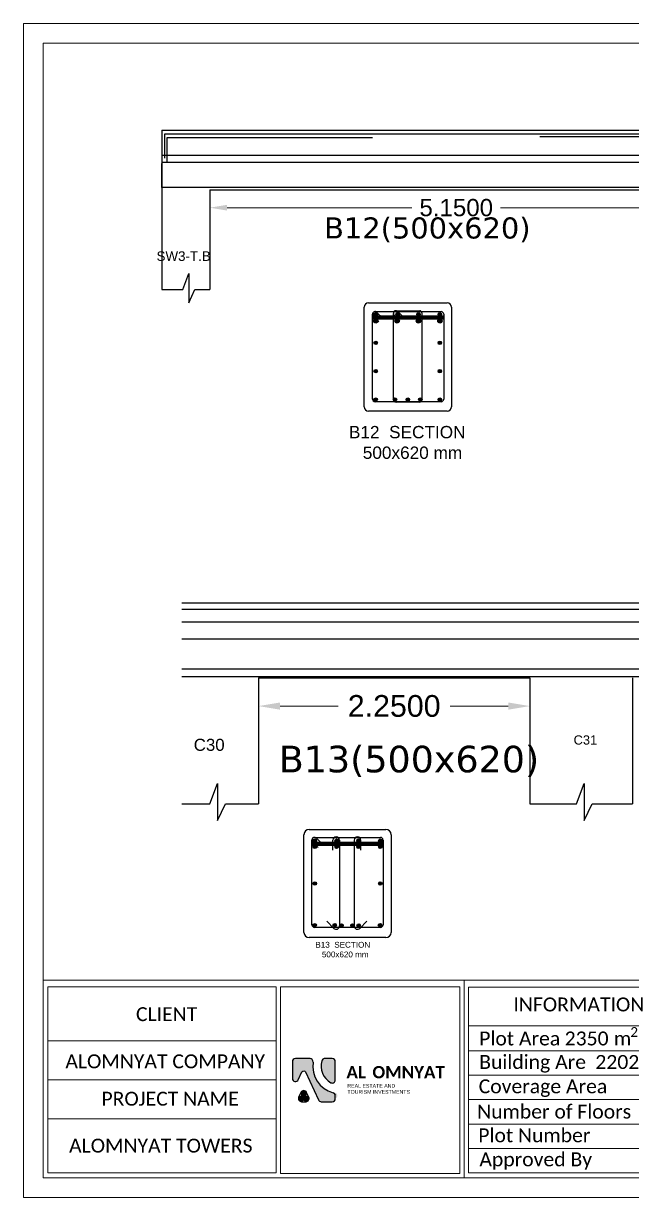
# Model space of a CAD drawing. Header units: inches. Extents: x 16 to 269, y 163 to 682.
# Drawn here: x 20.03 to 41.09, y 253.9 to 294.46 of the extents above; entities that cross this region are included whole.
import ezdxf
from ezdxf.enums import TextEntityAlignment as Align

# ---------------------------------------------------------------- set-up
doc = ezdxf.new("R2010")
doc.units = ezdxf.units.IN
doc.header["$MEASUREMENT"] = 0
for name, color, linetype in [('AutoRebar - BBS', 2, 'Continuous'), ('C', 7, 'Continuous'), ('CDEC-FRAMING-PLAN', 7, 'Continuous'), ('CDEC-TEXT-25-SCALE', 70, 'Continuous'), ('S-ADDREINF', 3, 'Continuous'), ('S-MAINBAR', 5, 'Continuous'), ('S-OUTLINE', 7, 'Continuous'), ('S-SKIN', 6, 'Continuous'), ('S-TEXT', 2, 'Continuous'), ('Text', 7, 'Continuous'), ('XREF-FRAME$0$XREF-TITLEBLOCK$0$text', 3, 'Continuous')]:
    doc.layers.add(name, color=color, linetype=linetype)
doc.layers.add('Dim', color=7, linetype='Continuous', lineweight=5)
doc.layers.add('Sheet_Borders', color=7, linetype='Continuous', lineweight=5)
doc.styles.add('Arial_1', font='arial.ttf', dxfattribs={"height": 0.45})
doc.styles.add('MtXpl_Verdana', font='verdana.ttf')
doc.styles.add('RA CALIBRI REGULAR', font='calibril.ttf')
doc.styles.get("Standard").update_dxf_attribs({"font": 'arial.ttf'})
doc.styles.add('XREF-FRAME$0$XREF-TITLEBLOCK$0$CONCEPT1', font='times.ttf')
doc.styles.add('XREF-FRAME$0$XREF-TITLEBLOCK$0$HG', font='ITALICT.shx')

# ---------------------------------------------------------------- blocks, each defined once
blk = doc.blocks.new('A$Cd8bbae89')
at = {"true_color": 0x319dd3}
h = blk.add_hatch(color=142, dxfattribs=at)
h.dxf.hatch_style = 1
h.paths.add_polyline_path([(0.94, 5.22), (0, 4.67), (0, 0), (0.94, 0.53)])
h.paths.add_polyline_path([(2.97, 3.07), (1.82, 2.35), (1.82, 1.12), (2.97, 1.74)])
h.paths.add_polyline_path([(2.98, 5.23), (1.83, 4.57), (1.82, 3.51), (2.98, 4.11)])
at = {"true_color": 0x2a3383}
h = blk.add_hatch(color=177, dxfattribs=at)
h.dxf.hatch_style = 1
h.paths.add_polyline_path([(3, 5.22), (2.98, 5.22), (2.98, 4.11), (5.04, 2.89), (5.04, 0.52), (5.98, -0.03), (5.98, 3.47)])
h.paths.add_polyline_path([(4.12, 2.41), (2.97, 3.07), (2.97, 1.74), (4.12, 1.05)])
at = {"true_color": 0x319dd3}
h = blk.add_hatch(color=142, dxfattribs=at)
h.dxf.hatch_style = 1
h.paths.add_polyline_path([(8.67, 1.14), (9.13, 1.14, 0.319925), (9.24, 1.22), (9.85, 2.99), (10.44, 1.22, 0.322497), (10.56, 1.14), (11.01, 1.14), (10.13, 3.48), (9.58, 3.48)])
h.paths.add_polyline_path([(13.58, 3.39), (13.58, 2.9), (15.61, 2.9), (15.61, 3.39)])
h.paths.add_polyline_path([(13.58, 2.51), (13.58, 2.02), (15.61, 2.02), (15.61, 2.51)])
h.paths.add_polyline_path([(15.61, 1.14), (15.61, 1.63), (13.58, 1.63), (13.58, 1.14)])
h.paths.add_polyline_path([(15.94, 3.39), (15.94, 2.9), (17.97, 2.9), (17.97, 3.39)])
h.paths.add_polyline_path([(17.97, 2.02), (17.97, 2.51), (15.94, 2.51), (15.94, 2.02)])
h.paths.add_polyline_path([(17.97, 1.14), (17.97, 1.63), (15.94, 1.63), (15.94, 1.14)])
edge = h.paths.add_edge_path()
edge.add_ellipse((19.49, 2.29), major_axis=(-1.21, 0), ratio=0.972651, start_angle=138.7624, end_angle=466.2921)
edge.add_line((19.83, 1.16), (19.73, 1.59))
edge.add_ellipse((19.5, 2.29), major_axis=(0, 0.744), ratio=0.892628, start_angle=218.0399, end_angle=560.2223, ccw=False)
edge.add_line((19.91, 1.71), (20.4, 1.51))
at = {"true_color": 0x288cbd}
h = blk.add_hatch(color=142, dxfattribs=at)
h.dxf.hatch_style = 1
h.paths.add_polyline_path([(5.98, -0.03), (5.04, 0.52), (2.96, -0.67), (0.94, 0.53), (0, 0), (2.95, -1.76), (2.95, -1.76)])
h = blk.add_hatch(color=142, dxfattribs=at)
h.dxf.hatch_style = 1
h.paths.add_polyline_path([(4.12, 1.05), (2.97, 1.74), (1.82, 1.12), (2.97, 0.39)])
at = {"true_color": 0x2a3383}
h = blk.add_hatch(color=177, dxfattribs=at)
h.dxf.hatch_style = 1
h.paths.add_polyline_path([(20.1, 0.81), (20.58, 1.24), (19.85, 1.62)])
at = {"color": 142, "true_color": 0x319dd3}
blk.add_lwpolyline([(8.67, 1.14), (9.58, 3.48), (10.13, 3.48), (11.01, 1.14), (10.56, 1.14, -0.322497), (10.44, 1.22), (9.85, 2.99), (9.24, 1.22, -0.319925), (9.13, 1.14), (8.67, 1.14)], format="xyb", dxfattribs=at)
for points in [[(13.58, 3.39), (15.61, 3.39), (15.61, 2.9), (13.58, 2.9)], [(13.58, 2.51), (15.61, 2.51), (15.61, 2.02), (13.58, 2.02)], [(15.94, 3.39), (17.97, 3.39), (17.97, 2.9), (15.94, 2.9)], [(15.94, 2.51), (17.97, 2.51), (17.97, 2.02), (15.94, 2.02)], [(13.58, 1.63), (15.61, 1.63), (15.61, 1.14), (13.58, 1.14)], [(15.94, 1.63), (17.97, 1.63), (17.97, 1.14), (15.94, 1.14)]]:
    blk.add_lwpolyline(points, close=True, dxfattribs=at)
at = {"color": 143, "true_color": 0x42aad7}
for points in [[(19.73, 1.59), (19.83, 1.16)], [(19.91, 1.71), (20.4, 1.51)]]:
    blk.add_lwpolyline(points, dxfattribs=at)
at = {"color": 177, "true_color": 0x2a3383}
blk.add_lwpolyline([(19.85, 1.62), (20.58, 1.24), (20.1, 0.81), (19.85, 1.62)], dxfattribs=at)
at = {"color": 142, "true_color": 0x319dd3}
for centre, major_axis, ratio, start_param, end_param in [((19.49, 2.29), (-1.21, 0), 0.972651, 2.421862, 8.138333), ((19.5, 2.29), (0, 0.744), 0.892628, 3.805515, 9.777723)]:
    blk.add_ellipse(centre, major_axis=major_axis, ratio=ratio, start_param=start_param, end_param=end_param, dxfattribs=at)
at = {"attachment_point": 1}
for s, width, gutter_width, insert, char_height in [('{\\fArial|b1|i0|c0|p34;\\C142;\\c13868337;B} ', 2.3485, 11.74, (6.33, 3.49), 2.3485), ('\\pxsm2;{\\fArial|b1|i0|c0|p34;\\C177;\\c8598314;G E N E R A L   C O N T R A C T I N G}', 15.8741, 2.87, (6.53, 0.54), 0.5743)]:
    blk.add_mtext_dynamic_manual_height_columns(s, width=width, gutter_width=gutter_width, heights=[0], dxfattribs=dict(at, insert=insert, char_height=char_height))
at = {"color": 143, "true_color": 0x42aad7, "insert": (11.01, 3.49), "char_height": 2.3485, "attachment_point": 1}
blk.add_mtext_dynamic_manual_height_columns('{\\fArial|b1|i0|c0|p34;\\C142;\\c13868337;R} ', width=2.3485, gutter_width=11.74, heights=[0], dxfattribs=at)
blk = doc.blocks.new('sheet')
at = {"true_color": 0x636466}
h = blk.add_hatch(color=251, dxfattribs=at)
h.dxf.hatch_style = 1
h.paths.add_polyline_path([(-385.213, 41.943), (-385.213, 42.046), (-385.483, 41.866), (-385.482, 41.763)])
h = blk.add_hatch(color=154)
h.dxf.hatch_style = 1
h.paths.add_polyline_path([(-384.709, 42.281), (-384.71, 42.383), (-384.977, 42.204), (-384.976, 42.102)])
h = blk.add_hatch(color=154)
h.dxf.hatch_style = 1
h.paths.add_polyline_path([(-384.713, 42.195), (-384.976, 42.019), (-384.967, 40.692), (-384.699, 40.518), (-384.03, 40.958), (-384.03, 41.224), (-384.696, 40.775)])
h.paths.add_polyline_path([(-384.502, 42.197), (-384.489, 41.175), (-383.827, 41.618), (-383.827, 41.756)])
h = blk.add_hatch(color=251, dxfattribs=at)
h.dxf.hatch_style = 1
h.paths.add_polyline_path([(-385.674, 41.634), (-385.675, 41.738), (-385.936, 41.563), (-385.936, 41.459)])
h.paths.add_polyline_path([(-385.673, 41.552), (-385.936, 41.376), (-385.936, 41.321), (-385.67, 41.148)])
h.paths.add_polyline_path([(-385.213, 41.86), (-385.481, 41.68), (-385.476, 41.022), (-385.211, 40.85)])
at = {"true_color": 0x293189}
h = blk.add_hatch(color=177, dxfattribs=at)
h.dxf.hatch_style = 1
h.paths.add_polyline_path([(-418.734, 40.158, 0.414214), (-418.845, 40.046), (-418.845, 39.448, 0.802913), (-418.633, 39.401), (-418.502, 39.683, -0.639253), (-418.375, 39.682), (-417.915, 38.681, 0.29294), (-417.813, 38.616), (-417.42, 38.616, 0.414214), (-417.308, 38.728, 0.553295), (-417.269, 38.913, -0.417813), (-418.106, 40.034, 0.459795), (-418.218, 40.158)])
at = {"true_color": 0x4554a5}
h = blk.add_hatch(color=175, dxfattribs=at)
h.dxf.hatch_style = 1
h.paths.add_polyline_path([(-417.472, 39.295, 0.584571), (-417.308, 39.402), (-417.308, 40.046, 0.414214), (-417.42, 40.158), (-417.702, 40.158, 0.291504), (-417.79, 40.082, 0.342448)])
at = {"true_color": 0x000000}
h = blk.add_hatch(color=18, dxfattribs=at)
h.dxf.hatch_style = 1
h.paths.add_polyline_path([(-418.439, 38.651, 1.441321), (-418.347, 38.839, 1.901432), (-418.531, 38.839, 1.434024)])
at = {"color": 177, "true_color": 0x293189}
blk.add_lwpolyline([(-418.213, 40.158), (-418.734, 40.158, 0.414214), (-418.845, 40.046), (-418.845, 39.448, 0.802913), (-418.633, 39.401), (-418.502, 39.683, -0.639253), (-418.375, 39.682), (-417.915, 38.681, 0.29294), (-417.813, 38.616), (-417.42, 38.616, 0.414214), (-417.308, 38.728), (-417.308, 38.848)], format="xyb", dxfattribs=at)
at = {"color": 175, "true_color": 0x4554a5}
blk.add_lwpolyline([(-417.308, 39.387), (-417.308, 40.046, 0.414214), (-417.42, 40.158), (-417.702, 40.158)], format="xyb", dxfattribs=at)
blk.add_lwpolyline([(-418.257, 38.775), (-418.338, 38.949, 0.63847), (-418.541, 38.949), (-418.621, 38.774, 0.547105), (-418.519, 38.616), (-418.358, 38.616, 0.548839)], format="xyb", close=True)
at = {"color": 177, "true_color": 0x293189}
for centre, radius, start, end in [((-418.215, 40.048), 0.11, 350.4257, 91.3796), ((-417.134, 39.886), 0.983, 171.6397, 255.0806), ((-417.417, 38.83), 0.111, 9.4358, 74.1171)]:
    blk.add_arc(centre, radius, start, end, dxfattribs=at)
at = {"color": 175, "true_color": 0x4554a5}
for centre, radius, start, end in [((-417.123, 39.894), 0.693, 164.6076, 239.8175), ((-417.686, 40.051), 0.108, 98.1031, 165.7009), ((-417.42, 39.394), 0.112, 242.4829, 356.2798)]:
    blk.add_arc(centre, radius, start, end, dxfattribs=at)
at = {"layer": 'CDEC-FRAMING-PLAN'}
for p, q in [((-398.989, 42.72), (-397.047, 42.721)), ((-398.989, 42.719), (-396.884, 42.72)), ((-398.989, 42.037), (-396.883, 42.038)), ((-398.989, 42.037), (-396.883, 42.038)), ((-398.988, 41.355), (-396.883, 41.356)), ((-398.988, 40.673), (-396.883, 40.674)), ((-398.987, 39.991), (-396.882, 39.992))]:
    blk.add_line(p, q, dxfattribs=at)
at = {"layer": 'Sheet_Borders', "linetype": 'Continuous', "lineweight": 0}
for p, q in [((-428.475, 35.187), (-428.475, 77.192)), ((-428.475, 77.192), (-369.075, 77.192)), ((-428.475, 35.187), (-428.475, 77.192)), ((-428.475, 77.192), (-369.075, 77.192)), ((-369.075, 77.192), (-369.075, 35.187)), ((-369.075, 77.192), (-369.075, 35.187)), ((-369.075, 77.192), (-369.075, 35.187)), ((-427.768, 35.894), (-427.768, 76.484)), ((-427.768, 76.484), (-369.782, 76.484)), ((-369.782, 76.484), (-427.768, 76.484)), ((-427.768, 76.484), (-427.768, 35.894)), ((-369.782, 76.484), (-369.782, 36.993)), ((-427.768, 42.966), (-427.768, 42.966)), ((-427.768, 42.966), (-369.782, 42.966)), ((-412.694, 42.966), (-412.694, 35.894)), ((-403.882, 42.966), (-403.882, 35.894)), ((-399.161, 42.966), (-399.161, 35.894)), ((-390.991, 42.966), (-390.991, 35.894)), ((-381.234, 42.966), (-381.234, 35.894)), ((-419.424, 42.721), (-427.606, 42.721)), ((-427.606, 36.07), (-427.606, 42.721)), ((-419.424, 36.07), (-419.424, 42.721)), ((-419.268, 42.721), (-412.85, 42.721)), ((-419.268, 36.051), (-419.268, 42.721)), ((-412.85, 42.721), (-412.85, 36.051)), ((-412.537, 42.719), (-401.369, 42.719)), ((-412.537, 36.069), (-412.537, 42.719)), ((-404.039, 42.719), (-404.039, 36.069)), ((-403.726, 42.721), (-403.726, 36.07)), ((-391.141, 42.721), (-401.369, 42.719)), ((-399.311, 36.07), (-399.311, 42.721)), ((-398.989, 36.07), (-398.989, 42.721)), ((-396.884, 42.721), (-396.884, 36.07)), ((-391.141, 36.07), (-391.141, 42.721)), ((-381.385, 42.721), (-390.819, 42.721)), ((-390.819, 36.07), (-390.819, 42.721)), ((-387.98, 42.721), (-387.98, 36.07)), ((-381.385, 36.07), (-381.385, 42.721)), ((-381.084, 38.526), (-381.084, 42.721)), ((-381.084, 42.721), (-369.948, 42.721)), ((-369.948, 42.721), (-369.948, 38.526)), ((-381.084, 41.972), (-369.948, 41.972)), ((-412.537, 41.327), (-404.039, 41.327)), ((-403.726, 41.328), (-399.311, 41.328)), ((-419.424, 40.796), (-427.606, 40.796)), ((-412.537, 40.441), (-404.039, 40.441)), ((-381.084, 39.933), (-369.948, 39.933)), ((-374.579, 38.526), (-374.579, 39.933)), ((-412.537, 39.566), (-404.039, 39.566)), ((-419.424, 39.395), (-427.606, 39.395)), ((-391.141, 39.314), (-398.989, 39.314)), ((-388.438, 39.314), (-390.819, 39.314)), ((-388.438, 39.314), (-381.385, 39.314)), ((-412.537, 38.692), (-404.039, 38.692)), ((-381.084, 38.526), (-369.948, 38.526)), ((-381.083, 38.238), (-371.864, 38.247)), ((-381.083, 38.238), (-381.081, 36.07)), ((-427.606, 38.003), (-419.424, 38.003)), ((-412.537, 37.817), (-404.039, 37.817)), ((-381.083, 37.498), (-373.3, 37.498)), ((-375.826, 37.498), (-375.826, 36.066)), ((-412.537, 36.943), (-404.039, 36.943)), ((-372.533, 35.894), (-427.768, 35.894)), ((-427.606, 36.07), (-419.424, 36.07)), ((-412.85, 36.051), (-419.268, 36.051)), ((-412.537, 36.069), (-401.369, 36.069)), ((-391.141, 36.07), (-401.369, 36.069)), ((-390.819, 36.07), (-381.407, 36.07)), ((-390.819, 36.07), (-381.385, 36.07)), ((-381.081, 36.07), (-372.48, 36.07))]:
    blk.add_line(p, q, dxfattribs=at)
blk.add_lwpolyline([(-369.075, 35.187), (-428.475, 35.187)], close=True, dxfattribs=at)
blk.add_circle((-371.261, 37.082), 1.166, dxfattribs=at)
for centre, radius, start, end in [((-371.261, 37.082), 1.312, 242.3421, 137.4242), ((-373.3, 38.955), 1.457, 270, 317.4242), ((-371.261, 37.082), 1.481, 243.9531, 356.5757), ((-372.533, 34.48), 1.414, 63.9531, 90), ((-372.479, 34.758), 1.312, 62.3421, 90.063)]:
    blk.add_arc(centre, radius, start, end, dxfattribs=at)
at = {"layer": 'XREF-FRAME$0$XREF-TITLEBLOCK$0$text', "color": 8}
for p, q in [((-396.738, 37.411), (-391.167, 37.411)), ((-396.738, 37.387), (-391.167, 37.387))]:
    blk.add_line(p, q, dxfattribs=at)
at = {"layer": 'Sheet_Borders', "xscale": 0.2089906934372016, "yscale": 0.2089906934372016, "zscale": 0.2089906934372016}
blk.add_blockref('A$Cd8bbae89', (-396.065, 40.359), dxfattribs=at)
at = {"attachment_point": 1}
for s, width, gutter_width, insert, char_height in [('{\\fTraditional Arabic|b1|i0|c0|p18;\\C156;HARMONIC}', 0.04433, 2.454, (-386.767, 40.33), 0.49089), ('{\\fCandara|b1|i0|c0|p34;\\C256;\\c0;AL} ', 0.43904, 2.195, (-416.91, 39.892), 0.43904), ('{\\fCandara|b1|i0|c0|p34;\\C256;\\c0;OMNYAT}', 2.78249, 2.195, (-415.981, 39.892), 0.43904), ('{\\fArabic Typesetting|b1|i0|c0|p66;\\C156;FOR ENGINEERING & GENERAL CONTRACTING}', 5.03257, 0.666, (-386.761, 39.747), 0.13322)]:
    blk.add_mtext_dynamic_manual_height_columns(s, width=width, gutter_width=gutter_width, heights=[0], dxfattribs=dict(at, insert=insert, char_height=char_height))
at = {"insert": (-416.876, 39.25), "char_height": 0.13365, "attachment_point": 1, "style": 'Arial_1'}
blk.add_mtext_dynamic_manual_height_columns('\\pxsm1;{\\C256;\\c0;REAL ESTATE AND}', width=2.81151, gutter_width=0.686, heights=[0.417], dxfattribs=at)
at = {"insert": (-416.875, 39.033), "char_height": 0.13365, "width": 2.81151, "attachment_point": 1, "style": 'Arial_1'}
blk.add_mtext('TOURISM INVESTMENTS', dxfattribs=at)
at = {"layer": 'Sheet_Borders', "linetype": 'Continuous', "lineweight": 0, "style": 'RA CALIBRI REGULAR'}
for s, height, p in [('ARCH.', 0.25, (-398.57, 42.189)), ('SHEET NAME', 0.3943, (-376.978, 42.165)), ('INFORMATION', 0.49749, (-410.931, 41.846)), ('NOTES', 0.4975, (-402.46, 41.833)), ('CLIENT', 0.4975, (-424.445, 41.499)), ('MECH.', 0.25, (-398.6, 41.517)), ('Main ', 0.3456, (-390.042, 40.915)), ('ELEC.', 0.25, (-398.606, 40.836)), ('Drawing', 0.25, (-398.7, 40.28)), ('  Contractor', 0.34558, (-390.766, 40.31)), ('ALOMNYAT COMPANY', 0.49749, (-426.974, 39.811)), ('Render.', 0.25, (-398.644, 39.516)), ('SCALE', 0.3943, (-378.558, 39.365)), ('DATE', 0.3943, (-372.962, 39.369)), ('Coverage Area', 0.49749, (-412.174, 38.917)), ('20/10/2026', 0.3943, (-373.812, 38.721)), ('PROJECT NAME', 0.49749, (-425.683, 38.473)), ('Main ', 0.3456, (-390.042, 37.896)), ('Civil', 0.3943, (-398.544, 37.582)), ('Plot Number', 0.49749, (-412.188, 37.165)), ('  Consulting', 0.34558, (-390.766, 37.291)), ('ALOMNYAT TOWERS', 0.49749, (-426.842, 36.795)), ('PROJECT NO.', 0.39425, (-380.868, 36.891)), ('REVISION', 0.3943, (-375.628, 36.892)), ('Approved By', 0.49749, (-412.149, 36.304)), ('K', 0.394, (-380.866, 36.273)), ('0', 0.394, (-380.499, 36.273)), ('0', 0.394, (-380.216, 36.273)), ('R00', 0.3943, (-374.982, 36.248))]:
    blk.add_text(s, height=height, dxfattribs=at).set_placement(p)
at = {"layer": 'Sheet_Borders', "style": 'RA CALIBRI REGULAR'}
for s, height, p in [('Plot Area ', 0.4975, (-412.155, 40.629)), ('2', 0.348, (-406.744, 40.936)), (' m', 0.4975, (-407.507, 40.629)), ('Building Are  ', 0.49749, (-412.155, 39.788)), ('2', 0.348, (-405.646, 40.094)), (' m', 0.4975, (-406.408, 39.788)), ('Number of Floors  ', 0.49749, (-412.228, 38.013))]:
    blk.add_text(s, height=height, dxfattribs=at).set_placement(p)
at = {"layer": 'Sheet_Borders', "color": 244, "true_color": 0x991b1e, "style": 'RA CALIBRI REGULAR'}
for s, p in [('2350', (-409.096, 40.629)), ('2202', (-407.997, 39.788)), ('27', (-406.36, 38.013))]:
    blk.add_text(s, height=0.4975, dxfattribs=at).set_placement(p)
at = {"layer": 'Text', "ltscale": 3}
blk.add_text('XX', height=0.4657, dxfattribs=at).set_placement((-378.148, 38.714))
at = {"layer": 'XREF-FRAME$0$XREF-TITLEBLOCK$0$text', "color": 2, "style": 'XREF-FRAME$0$XREF-TITLEBLOCK$0$HG', "width": 1.2}
blk.add_text('CDEC', height=0.5, dxfattribs=at).set_placement((-396.759, 38.218))
at = {"layer": 'XREF-FRAME$0$XREF-TITLEBLOCK$0$text', "color": 4, "style": 'XREF-FRAME$0$XREF-TITLEBLOCK$0$CONCEPT1', "width": 0.9}
blk.add_text('CENTER OF DESIGN & ENGINEERING CONSULTING', height=0.14992, dxfattribs=at).set_placement((-396.781, 37.881))
at = {"layer": 'XREF-FRAME$0$XREF-TITLEBLOCK$0$text', "style": 'XREF-FRAME$0$XREF-TITLEBLOCK$0$CONCEPT1'}
blk.add_text('Prof. Dr. M. EL-ZANATY - Prof. Dr. A. EL-ZANATY', height=0.10625, dxfattribs=at).set_placement((-396.772, 37.678))
at = {"layer": 'XREF-FRAME$0$XREF-TITLEBLOCK$0$text', "style": 'XREF-FRAME$0$XREF-TITLEBLOCK$0$CONCEPT1', "width": 1.2}
blk.add_text('Administration Building N0.(2)-Spring Vally(Ramw)-AL-Motamayes district-6 th of October-Giza', height=0.08007, dxfattribs=at).set_placement((-393.983, 37.206), align=Align.CENTER)

msp = doc.modelspace()

# ---------------------------------------------------------------- hatches: boundary and pattern name
at = {"layer": 'S-ADDREINF'}
h = msp.add_hatch(color=256, dxfattribs=at)
edge = h.paths.add_edge_path()
edge.add_arc((32.2127, 284.1816), 0.0754, 180, 540, ccw=False)
h = msp.add_hatch(color=256, dxfattribs=at)
edge = h.paths.add_edge_path()
edge.add_arc((32.9526, 284.1816), 0.0754, 180, 540, ccw=False)
h = msp.add_hatch(color=256, dxfattribs=at)
edge = h.paths.add_edge_path()
edge.add_arc((33.6925, 284.1816), 0.0754, 180, 540, ccw=False)
h = msp.add_hatch(color=256, dxfattribs=at)
edge = h.paths.add_edge_path()
edge.add_arc((34.4324, 284.1816), 0.0754, 180, 540, ccw=False)
h = msp.add_hatch(color=256, dxfattribs=at)
edge = h.paths.add_edge_path()
edge.add_arc((30.1065, 266.0139), 0.0603, 180, 540, ccw=False)
h = msp.add_hatch(color=256, dxfattribs=at)
edge = h.paths.add_edge_path()
edge.add_arc((30.8616, 266.0139), 0.0603, 180, 540, ccw=False)
h = msp.add_hatch(color=256, dxfattribs=at)
edge = h.paths.add_edge_path()
edge.add_arc((31.6168, 266.0139), 0.0603, 180, 540, ccw=False)
h = msp.add_hatch(color=256, dxfattribs=at)
edge = h.paths.add_edge_path()
edge.add_arc((32.3719, 266.0139), 0.0603, 180, 540, ccw=False)
at = {"layer": 'S-MAINBAR'}
h = msp.add_hatch(color=256, dxfattribs=at)
edge = h.paths.add_edge_path()
edge.add_arc((32.2127, 284.4077), 0.0603, 180, 540, ccw=False)
h = msp.add_hatch(color=256, dxfattribs=at)
edge = h.paths.add_edge_path()
edge.add_arc((32.9706, 284.4206), 0.0603, 180, 540, ccw=False)
h = msp.add_hatch(color=256, dxfattribs=at)
edge = h.paths.add_edge_path()
edge.add_arc((33.6925, 284.4077), 0.0603, 180, 540, ccw=False)
h = msp.add_hatch(color=256, dxfattribs=at)
edge = h.paths.add_edge_path()
edge.add_arc((34.4324, 284.4077), 0.0603, 180, 540, ccw=False)
h = msp.add_hatch(color=256, dxfattribs=at)
edge = h.paths.add_edge_path()
edge.add_arc((32.2127, 281.4643), 0.0603, 180, 540, ccw=False)
h = msp.add_hatch(color=256, dxfattribs=at)
edge = h.paths.add_edge_path()
edge.add_arc((32.8779, 281.4664), 0.0603, 180, 540, ccw=False)
h = msp.add_hatch(color=5, dxfattribs=at)
edge = h.paths.add_edge_path()
edge.add_arc((33.3226, 281.4643), 0.0603, 180, 540, ccw=False)
h = msp.add_hatch(color=256, dxfattribs=at)
edge = h.paths.add_edge_path()
edge.add_arc((33.7562, 281.463), 0.0603, 180, 540, ccw=False)
h = msp.add_hatch(color=256, dxfattribs=at)
edge = h.paths.add_edge_path()
edge.add_arc((34.4324, 281.4643), 0.0603, 180, 540, ccw=False)
h = msp.add_hatch(color=256, dxfattribs=at)
edge = h.paths.add_edge_path()
edge.add_arc((30.1065, 266.2247), 0.0603, 180, 540, ccw=False)
h = msp.add_hatch(color=256, dxfattribs=at)
edge = h.paths.add_edge_path()
edge.add_arc((30.8616, 266.2247), 0.0603, 180, 540, ccw=False)
h = msp.add_hatch(color=256, dxfattribs=at)
edge = h.paths.add_edge_path()
edge.add_arc((31.6168, 266.2247), 0.0603, 180, 540, ccw=False)
h = msp.add_hatch(color=256, dxfattribs=at)
edge = h.paths.add_edge_path()
edge.add_arc((32.3719, 266.2247), 0.0603, 180, 540, ccw=False)
h = msp.add_hatch(color=256, dxfattribs=at)
edge = h.paths.add_edge_path()
edge.add_arc((30.1043, 263.3025), 0.0603, 180, 540, ccw=False)
h = msp.add_hatch(color=256, dxfattribs=at)
edge = h.paths.add_edge_path()
edge.add_arc((30.7962, 263.3076), 0.0603, 180, 540, ccw=False)
at = {"layer": 'S-MAINBAR', "true_color": 0x136734}
h = msp.add_hatch(color=116, dxfattribs=at)
edge = h.paths.add_edge_path()
edge.add_arc((31.0333, 263.2953), 0.0603, 180, 540, ccw=False)
h = msp.add_hatch(color=116, dxfattribs=at)
edge = h.paths.add_edge_path()
edge.add_arc((31.408, 263.2955), 0.0603, 180, 540, ccw=False)
at = {"layer": 'S-MAINBAR'}
h = msp.add_hatch(color=256, dxfattribs=at)
edge = h.paths.add_edge_path()
edge.add_arc((31.6261, 263.2964), 0.0603, 180, 540, ccw=False)
h = msp.add_hatch(color=256, dxfattribs=at)
edge = h.paths.add_edge_path()
edge.add_arc((32.3628, 263.305), 0.0603, 180, 540, ccw=False)
at = {"layer": 'S-SKIN'}
h = msp.add_hatch(color=256, dxfattribs=at)
edge = h.paths.add_edge_path()
edge.add_arc((32.2127, 283.4266), 0.0603, 180, 540, ccw=False)
h = msp.add_hatch(color=256, dxfattribs=at)
edge = h.paths.add_edge_path()
edge.add_arc((34.4324, 283.4266), 0.0603, 180, 540, ccw=False)
h = msp.add_hatch(color=256, dxfattribs=at)
edge = h.paths.add_edge_path()
edge.add_arc((32.2127, 282.4454), 0.0603, 180, 540, ccw=False)
h = msp.add_hatch(color=256, dxfattribs=at)
edge = h.paths.add_edge_path()
edge.add_arc((34.4324, 282.4454), 0.0603, 180, 540, ccw=False)
h = msp.add_hatch(color=256, dxfattribs=at)
edge = h.paths.add_edge_path()
edge.add_arc((30.1065, 264.7454), 0.0603, 180, 540, ccw=False)
h = msp.add_hatch(color=256, dxfattribs=at)
edge = h.paths.add_edge_path()
edge.add_arc((32.3719, 264.7454), 0.0603, 180, 540, ccw=False)

# ---------------------------------------------------------------- linework, layer by layer
for p, q in [((24.8224, 290.7681), (24.8224, 285.2631)), ((24.8224, 290.7681), (71.3685, 290.7681)), ((26.4769, 288.7164), (26.4769, 285.2631)), ((26.4769, 288.7164), (43.5185, 288.7164)), ((25.5134, 274.4402), (57.3686, 274.4402)), ((28.1577, 271.853), (28.1577, 267.498)), ((28.1577, 271.853), (37.5469, 271.853)), ((37.5469, 271.853), (37.5469, 267.498)), ((41.0939, 271.853), (41.0939, 267.498))]:
    msp.add_line(p, q)
at = {"color": 5, "lineweight": 30}
for p, q in [((24.8224, 288.7955), (24.8224, 289.6228)), ((61.2218, 288.7955), (24.8224, 288.7955)), ((48.7935, 274.2116), (25.5134, 274.2116))]:
    msp.add_line(p, q, dxfattribs=at)
at = {"color": 116, "lineweight": 30, "true_color": 0x136734}
msp.add_line((57.2117, 271.8901), (25.5134, 271.8901), dxfattribs=at)
at = {"layer": 'AutoRebar - BBS', "color": 5, "lineweight": 30}
for p, q in [((32.1015, 281.4815), (32.1015, 284.4127)), ((32.3221, 284.1544), (32.1283, 284.3481)), ((32.1929, 284.5041), (34.4746, 284.5041)), ((32.2575, 284.4773), (32.4512, 284.2836)), ((34.5659, 284.4127), (34.5659, 281.4815)), ((34.4746, 281.3902), (32.1929, 281.3902)), ((30.0074, 263.3209), (30.0074, 266.249)), ((30.2277, 265.9909), (30.0341, 266.1845)), ((30.0986, 266.3402), (32.3778, 266.3402)), ((30.1631, 266.3135), (30.3567, 266.1199)), ((32.4691, 266.249), (32.4691, 263.3209)), ((32.3778, 263.2297), (30.0986, 263.2297))]:
    msp.add_line(p, q, dxfattribs=at)
at = {"layer": 'AutoRebar - BBS', "color": 240, "lineweight": 30, "true_color": 0xed1f24}
for p, q in [((32.823, 281.4695), (32.823, 284.4424)), ((33.0466, 284.1803), (32.8501, 284.3769)), ((32.9156, 284.535), (33.7383, 284.535)), ((32.9811, 284.5079), (33.1776, 284.3113)), ((33.8124, 284.461), (33.8124, 281.4509)), ((33.7383, 281.3769), (32.9156, 281.3769)), ((30.733, 265.8995), (30.733, 266.2431)), ((30.9621, 266.2431), (30.9621, 263.2784)), ((31.4695, 266.2423), (31.4695, 263.2777)), ((31.6986, 265.8987), (31.6986, 266.2423)), ((30.7665, 263.1975), (30.5236, 263.4404)), ((31.665, 263.1967), (31.908, 263.4396))]:
    msp.add_line(p, q, dxfattribs=at)
at = {"layer": 'AutoRebar - BBS', "color": 5, "lineweight": 30}
for centre, radius, start, end in [((32.1929, 284.4127), 0.0913, 90, 225), ((32.1929, 284.4127), 0.0913, 45, 180), ((34.4746, 284.4127), 0.0913, 360, 90), ((32.1929, 281.4815), 0.0913, 180, 270), ((34.4746, 281.4815), 0.0913, 270, 0), ((30.0986, 266.249), 0.0912, 90, 225), ((30.0986, 266.249), 0.0912, 45, 180), ((32.3778, 266.249), 0.0912, 360, 90), ((30.0986, 263.3209), 0.0912, 180, 270), ((32.3778, 263.3209), 0.0912, 270, 0)]:
    msp.add_arc(centre, radius, start, end, dxfattribs=at)
at = {"layer": 'AutoRebar - BBS', "color": 240, "lineweight": 30, "true_color": 0xed1f24}
for centre, radius, start, end in [((32.9156, 284.4424), 0.0926, 90, 225), ((32.9156, 284.4424), 0.0926, 45, 180), ((33.7383, 284.461), 0.074, 0, 90), ((32.9156, 281.4695), 0.0926, 180, 270), ((33.7383, 281.4509), 0.074, 270, 360), ((30.8475, 266.2431), 0.1145, 0, 180), ((31.5841, 266.2423), 0.1145, 0, 180), ((30.8475, 263.2784), 0.1145, 225, 0), ((31.5841, 263.2777), 0.1145, 180, 315)]:
    msp.add_arc(centre, radius, start, end, dxfattribs=at)
at = {"layer": 'Dim'}
for p, q in [((26.4769, 288.5096), (26.4769, 287.4989)), ((27.0725, 288.0945), (33.4645, 288.0945)), ((42.9228, 288.0945), (36.5308, 288.0945)), ((28.1577, 271.5922), (28.1577, 270.1247)), ((37.5469, 271.5922), (37.5469, 270.1247)), ((28.9088, 270.8758), (30.9124, 270.8758)), ((36.7958, 270.8758), (34.7921, 270.8758))]:
    msp.add_line(p, q, dxfattribs=at)
for points in [[(27.0725, 288.1938), (27.0725, 287.9952), (26.4769, 288.0945)], [(28.9088, 271.001), (28.9088, 270.7506), (28.1577, 270.8758)], [(36.7958, 271.001), (36.7958, 270.7506), (37.5469, 270.8758)]]:
    msp.add_solid(points, dxfattribs=at)
at = {"layer": 'S-ADDREINF', "lineweight": 30}
for p, q in [((32.1023, 290.5118), (24.9867, 290.5118)), ((24.9867, 290.5118), (24.9867, 289.6846)), ((52.0112, 290.542), (37.8931, 290.542)), ((34.487, 273.7742), (25.5134, 273.7742)), ((45.2669, 273.7742), (34.487, 273.7742))]:
    msp.add_line(p, q, dxfattribs=at)
at = {"layer": 'S-ADDREINF'}
for centre, radius in [((32.2127, 284.1816), 0.0754), ((32.9526, 284.1816), 0.0754), ((33.6925, 284.1816), 0.0754), ((34.4324, 284.1816), 0.0754), ((30.1065, 266.0139), 0.0603), ((30.8616, 266.0139), 0.0603), ((31.6168, 266.0139), 0.0603), ((32.3719, 266.0139), 0.0603)]:
    msp.add_circle(centre, radius, dxfattribs=at)
at = {"layer": 'S-MAINBAR', "lineweight": 30}
for p, q in [((54.4251, 290.6328), (24.9147, 290.6328)), ((24.9147, 290.6328), (24.9147, 289.8056)), ((61.2218, 288.7955), (25.9717, 288.7955)), ((57.3686, 272.1465), (25.5134, 272.1465))]:
    msp.add_line(p, q, dxfattribs=at)
at = {"layer": 'S-MAINBAR'}
for centre in [(32.2127, 284.4077), (32.9706, 284.4206), (33.6925, 284.4077), (34.4324, 284.4077), (32.2127, 281.4643), (32.8779, 281.4664), (33.7562, 281.463), (34.4324, 281.4643), (30.1065, 266.2247), (30.8616, 266.2247), (31.6168, 266.2247), (32.3719, 266.2247), (30.1043, 263.3025), (30.7962, 263.3076), (31.6261, 263.2964), (32.3628, 263.305)]:
    msp.add_circle(centre, 0.0603, dxfattribs=at)
at = {"layer": 'S-MAINBAR', "color": 5}
msp.add_circle((33.3226, 281.4643), 0.0603, dxfattribs=at)
at = {"layer": 'S-MAINBAR', "color": 116, "true_color": 0x136734}
for centre in [(31.0333, 263.2953), (31.408, 263.2955)]:
    msp.add_circle(centre, 0.0603, dxfattribs=at)
at = {"layer": 'S-OUTLINE'}
for p, q in [((31.9654, 284.8058), (34.6797, 284.8058)), ((31.8146, 281.217), (31.8146, 284.655)), ((34.8305, 284.655), (34.8305, 281.217)), ((34.6797, 281.0662), (31.9654, 281.0662)), ((29.9137, 266.6132), (32.5647, 266.6132)), ((29.7329, 263.0584), (29.7329, 266.4324)), ((32.7455, 266.4324), (32.7455, 263.0584)), ((32.5647, 262.8776), (29.9137, 262.8776))]:
    msp.add_line(p, q, dxfattribs=at)
for centre, radius, start, end in [((31.9654, 284.655), 0.1508, 90, 180), ((34.6797, 284.655), 0.1508, 360, 90), ((31.9654, 281.217), 0.1508, 180, 270), ((34.6797, 281.217), 0.1508, 270, 0), ((29.9137, 266.4324), 0.1808, 90, 180), ((32.5647, 266.4324), 0.1808, 0, 90), ((29.9137, 263.0584), 0.1808, 180, 270), ((32.5647, 263.0584), 0.1808, 270, 360)]:
    msp.add_arc(centre, radius, start, end, dxfattribs=at)
at = {"layer": 'S-SKIN', "lineweight": 30}
for p, q in [((61.8808, 289.8989), (24.8515, 289.8989)), ((61.8819, 289.6522), (24.8515, 289.6522)), ((57.3686, 273.189), (25.5134, 273.1891))]:
    msp.add_line(p, q, dxfattribs=at)
at = {"layer": 'S-SKIN'}
for centre in [(32.2127, 283.4266), (34.4324, 283.4266), (32.2127, 282.4454), (34.4324, 282.4454), (30.1065, 264.7454), (32.3719, 264.7454)]:
    msp.add_circle(centre, 0.0603, dxfattribs=at)
at = {"layer": 'S-TEXT', "color": 1}
for p, q in [((25.5393, 285.2631), (25.7505, 285.8237)), ((25.7505, 285.8237), (25.7505, 284.8025)), ((24.8224, 285.2631), (25.5393, 285.2631)), ((25.7505, 284.8025), (25.9644, 285.2631)), ((25.9644, 285.2631), (26.4769, 285.2631)), ((26.4813, 267.498), (26.7477, 268.205)), ((26.7477, 268.205), (26.7477, 266.9172)), ((39.1596, 267.498), (39.426, 268.205)), ((39.426, 268.205), (39.426, 266.9172)), ((25.5134, 267.498), (26.4813, 267.498)), ((26.7477, 266.9172), (27.0174, 267.498)), ((27.0174, 267.498), (28.1577, 267.498)), ((37.5469, 267.498), (39.1596, 267.498)), ((39.426, 266.9172), (39.6957, 267.498)), ((39.6957, 267.498), (41.0939, 267.498))]:
    msp.add_line(p, q, dxfattribs=at)
at = {"layer": 'S-TEXT', "color": 7, "linetype": 'Continuous', "transparency": 33554687}
for p, q in [((32.1138, 284.3384), (32.1179, 284.3426)), ((32.1138, 284.2572), (32.1992, 284.3426)), ((32.1138, 284.3114), (32.145, 284.3426)), ((32.1368, 284.2531), (32.2262, 284.3426)), ((32.191, 284.2531), (32.2804, 284.3426)), ((32.2181, 284.2531), (32.3075, 284.3426)), ((32.2722, 284.2531), (32.3617, 284.3426)), ((32.2993, 284.2531), (32.3887, 284.3426)), ((32.3535, 284.2531), (32.4429, 284.3426)), ((32.3806, 284.2531), (32.47, 284.3426)), ((32.4347, 284.2531), (32.5242, 284.3426)), ((32.4618, 284.2531), (32.5512, 284.3426)), ((32.516, 284.2531), (32.6054, 284.3426)), ((32.5431, 284.2531), (32.6325, 284.3426)), ((32.5972, 284.2531), (32.6867, 284.3426)), ((32.6243, 284.2531), (32.7137, 284.3426)), ((32.6785, 284.2531), (32.7679, 284.3426)), ((32.7056, 284.2531), (32.795, 284.3426)), ((32.7597, 284.2531), (32.8492, 284.3426)), ((32.7868, 284.2531), (32.8762, 284.3426)), ((32.841, 284.2531), (32.9304, 284.3426)), ((32.8681, 284.2531), (32.9575, 284.3426)), ((32.9222, 284.2531), (33.0117, 284.3426)), ((32.9493, 284.2531), (33.0387, 284.3426)), ((33.0035, 284.2531), (33.0929, 284.3426)), ((33.0306, 284.2531), (33.12, 284.3426)), ((33.0847, 284.2531), (33.1742, 284.3426)), ((33.1118, 284.2531), (33.2012, 284.3426)), ((33.166, 284.2531), (33.2554, 284.3426)), ((33.1931, 284.2531), (33.2825, 284.3426)), ((33.2472, 284.2531), (33.3366, 284.3426)), ((33.2743, 284.2531), (33.3637, 284.3426)), ((33.3285, 284.2531), (33.4179, 284.3426)), ((33.3556, 284.2531), (33.445, 284.3426)), ((33.4097, 284.2531), (33.4991, 284.3426)), ((33.4368, 284.2531), (33.5262, 284.3426)), ((33.491, 284.2531), (33.5804, 284.3426)), ((33.5181, 284.2531), (33.6075, 284.3426)), ((33.5722, 284.2531), (33.6616, 284.3426)), ((33.5993, 284.2531), (33.6887, 284.3426)), ((33.6535, 284.2531), (33.7429, 284.3426)), ((33.6806, 284.2531), (33.77, 284.3426)), ((33.7347, 284.2531), (33.8241, 284.3426)), ((33.7618, 284.2531), (33.8512, 284.3426)), ((33.816, 284.2531), (33.9054, 284.3426)), ((33.8431, 284.2531), (33.9325, 284.3426)), ((33.8972, 284.2531), (33.9866, 284.3426)), ((33.9243, 284.2531), (34.0137, 284.3426)), ((33.9785, 284.2531), (34.0679, 284.3426)), ((34.0055, 284.2531), (34.095, 284.3426)), ((34.0597, 284.2531), (34.1491, 284.3426)), ((34.0868, 284.2531), (34.1762, 284.3426)), ((34.141, 284.2531), (34.2304, 284.3426)), ((34.168, 284.2531), (34.2575, 284.3426)), ((34.2222, 284.2531), (34.3116, 284.3426)), ((34.2493, 284.2531), (34.3387, 284.3426)), ((34.3035, 284.2531), (34.3929, 284.3426)), ((34.3305, 284.2531), (34.42, 284.3426)), ((34.3847, 284.2531), (34.4741, 284.3426)), ((34.4118, 284.2531), (34.5012, 284.3426)), ((34.466, 284.2531), (34.5554, 284.3426)), ((34.493, 284.2531), (34.5728, 284.3329)), ((34.5472, 284.2531), (34.5728, 284.2787)), ((30.0116, 266.1621), (30.013, 266.1636)), ((30.0116, 266.081), (30.0942, 266.1636)), ((30.0116, 266.1351), (30.0401, 266.1636)), ((30.0319, 266.0743), (30.1212, 266.1636)), ((30.086, 266.0743), (30.1753, 266.1636)), ((30.1131, 266.0743), (30.2024, 266.1636)), ((30.1672, 266.0743), (30.2565, 266.1636)), ((30.1942, 266.0743), (30.2836, 266.1636)), ((30.2483, 266.0743), (30.3377, 266.1636)), ((30.2754, 266.0743), (30.3647, 266.1636)), ((30.3295, 266.0743), (30.4188, 266.1636)), ((30.3565, 266.0743), (30.4459, 266.1636)), ((30.4107, 266.0743), (30.5, 266.1636)), ((30.4377, 266.0743), (30.527, 266.1636)), ((30.4918, 266.0743), (30.5811, 266.1636)), ((30.5189, 266.0743), (30.6082, 266.1636)), ((30.573, 266.0743), (30.6623, 266.1636)), ((30.6, 266.0743), (30.6894, 266.1636)), ((30.6541, 266.0743), (30.7435, 266.1636)), ((30.6812, 266.0743), (30.7705, 266.1636)), ((30.7353, 266.0743), (30.8246, 266.1636)), ((30.7623, 266.0743), (30.8517, 266.1636)), ((30.8165, 266.0743), (30.9058, 266.1636)), ((30.8435, 266.0743), (30.9328, 266.1636)), ((30.8976, 266.0743), (30.9869, 266.1636)), ((30.9247, 266.0743), (31.014, 266.1636)), ((30.9788, 266.0743), (31.0681, 266.1636)), ((31.0058, 266.0743), (31.0952, 266.1636)), ((31.0599, 266.0743), (31.1493, 266.1636)), ((31.087, 266.0743), (31.1763, 266.1636)), ((31.1411, 266.0743), (31.2304, 266.1636)), ((31.1681, 266.0743), (31.2575, 266.1636)), ((31.2223, 266.0743), (31.3116, 266.1636)), ((31.2493, 266.0743), (31.3386, 266.1636)), ((31.3034, 266.0743), (31.3927, 266.1636)), ((31.3305, 266.0743), (31.4198, 266.1636)), ((31.3846, 266.0743), (31.4739, 266.1636)), ((31.4116, 266.0743), (31.501, 266.1636)), ((31.4657, 266.0743), (31.5551, 266.1636)), ((31.4928, 266.0743), (31.5821, 266.1636)), ((31.5469, 266.0743), (31.6362, 266.1636)), ((31.574, 266.0743), (31.6633, 266.1636)), ((31.6281, 266.0743), (31.7174, 266.1636)), ((31.6551, 266.0743), (31.7444, 266.1636)), ((31.7092, 266.0743), (31.7985, 266.1636)), ((31.7363, 266.0743), (31.8256, 266.1636)), ((31.7904, 266.0743), (31.8797, 266.1636)), ((31.8174, 266.0743), (31.9068, 266.1636)), ((31.8715, 266.0743), (31.9609, 266.1636)), ((31.8986, 266.0743), (31.9879, 266.1636)), ((31.9527, 266.0743), (32.042, 266.1636)), ((31.9798, 266.0743), (32.0691, 266.1636)), ((32.0339, 266.0743), (32.1232, 266.1636)), ((32.0609, 266.0743), (32.1502, 266.1636)), ((32.115, 266.0743), (32.2043, 266.1636)), ((32.1421, 266.0743), (32.2314, 266.1636)), ((32.1962, 266.0743), (32.2855, 266.1636)), ((32.2232, 266.0743), (32.3126, 266.1636)), ((32.2773, 266.0743), (32.3667, 266.1636)), ((32.3044, 266.0743), (32.3937, 266.1636)), ((32.3585, 266.0743), (32.4478, 266.1636)), ((32.3856, 266.0743), (32.4679, 266.1566)), ((32.4397, 266.0743), (32.4679, 266.1025)), ((32.4667, 266.0743), (32.4679, 266.0754))]:
    msp.add_line(p, q, dxfattribs=at)
at = {"layer": 'S-TEXT'}
for p, q in [((34.5728, 284.3426), (32.1138, 284.3426)), ((32.1138, 284.3426), (32.1138, 284.2531)), ((34.5728, 284.2531), (34.5728, 284.3426)), ((32.1138, 284.2531), (34.5728, 284.2531)), ((32.4679, 266.1636), (30.0116, 266.1636)), ((30.0116, 266.1636), (30.0116, 266.0743)), ((32.4679, 266.0743), (32.4679, 266.1636)), ((30.0116, 266.0743), (32.4679, 266.0743))]:
    msp.add_line(p, q, dxfattribs=at)
at = {"layer": 'Sheet_Borders', "linetype": 'Continuous', "lineweight": 0}
msp.add_lwpolyline([(20.0338, 253.8977), (20.0338, 294.4585), (77.3925, 294.4585), (77.3925, 253.8977)], close=True, dxfattribs=at)

# ---------------------------------------------------------------- block references
at = {"xscale": 0.9656347217857084, "yscale": 0.9656347217857084, "zscale": 0.9656347217857084}
msp.add_blockref('sheet', (433.7845, 219.9196), dxfattribs=at)

# ---------------------------------------------------------------- texts
for s, height, p in [('B12  SECTION', 0.425649, (31.2881, 280.128)), ('  500x620 mm', 0.425649, (31.4364, 279.4169)), ('B13  SECTION', 0.2, (30.1282, 262.5299)), ('  500x620 mm', 0.2, (30.1979, 262.1957))]:
    msp.add_text(s, height=height).set_placement(p)
at = {"layer": 'C'}
for s, height, p in [('SW3-T.B ', 0.3309, (25.637, 286.4208)), ('C30', 0.4173, (26.4557, 269.5381)), ('C31', 0.31795, (39.4631, 269.7053))]:
    msp.add_text(s, height=height, dxfattribs=at).set_placement(p, align=Align.MIDDLE_CENTER)
at = {"layer": 'CDEC-TEXT-25-SCALE', "style": 'MtXpl_Verdana'}
for s, height, p in [('B12(500x620)', 0.72799, (30.4294, 287.0304)), ('B13(500x620)', 0.918057, (28.8631, 268.5875))]:
    msp.add_text(s, height=height, rotation=360, dxfattribs=at).set_placement(p)
at = {"layer": 'Dim', "attachment_point": 5}
for s, insert, char_height in [('\\A1;5.1500', (34.9977, 288.0945), 0.59563), ('\\A1;2.2500', (32.8523, 270.8758), 0.75114)]:
    msp.add_mtext(s, dxfattribs=dict(at, insert=insert, char_height=char_height))

doc.saveas('drawing.dxf')
